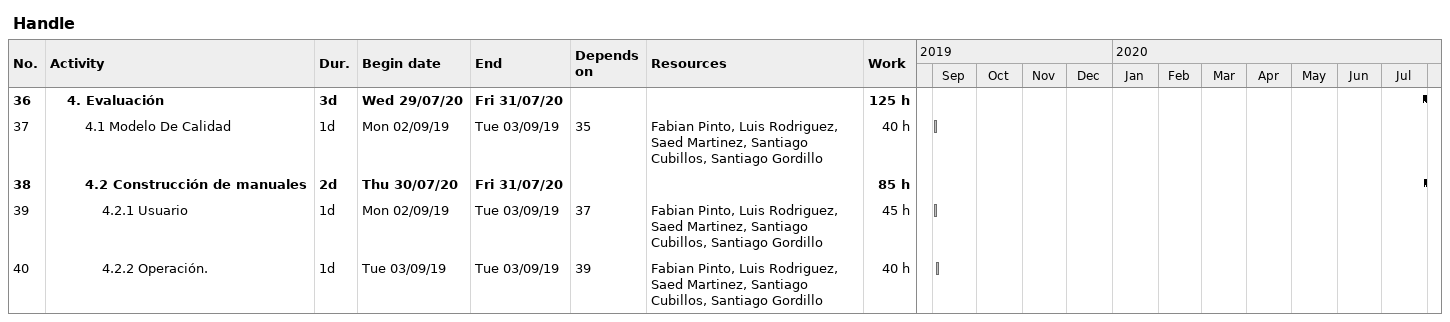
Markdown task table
Handle

| ID | Level | Task | Duration | Start | Finish | Predecessors | Resources | Work (h) |
|---|---|---|---|---|---|---|---|---|
| 36 | 2 | **4. Evaluación** | 3d | 2020-07-29 | 2020-07-31 |  |  | 125 |
| 37 | 3 | 4.1 Modelo De Calidad | 1d | 2019-09-02 | 2019-09-03 | 35 | Fabian Pinto, Luis Rodriguez, Saed Martinez, Santiago Cubillos, Santiago Gordillo | 40 |
| 38 | 3 | **4.2 Construcción de manuales** | 2d | 2020-07-30 | 2020-07-31 |  |  | 85 |
| 39 | 4 | 4.2.1 Usuario | 1d | 2019-09-02 | 2019-09-03 | 37 | Fabian Pinto, Luis Rodriguez, Saed Martinez, Santiago Cubillos, Santiago Gordillo | 45 |
| 40 | 4 | 4.2.2 Operación. | 1d | 2019-09-03 | 2019-09-03 | 39 | Fabian Pinto, Luis Rodriguez, Saed Martinez, Santiago Cubillos, Santiago Gordillo | 40 |
